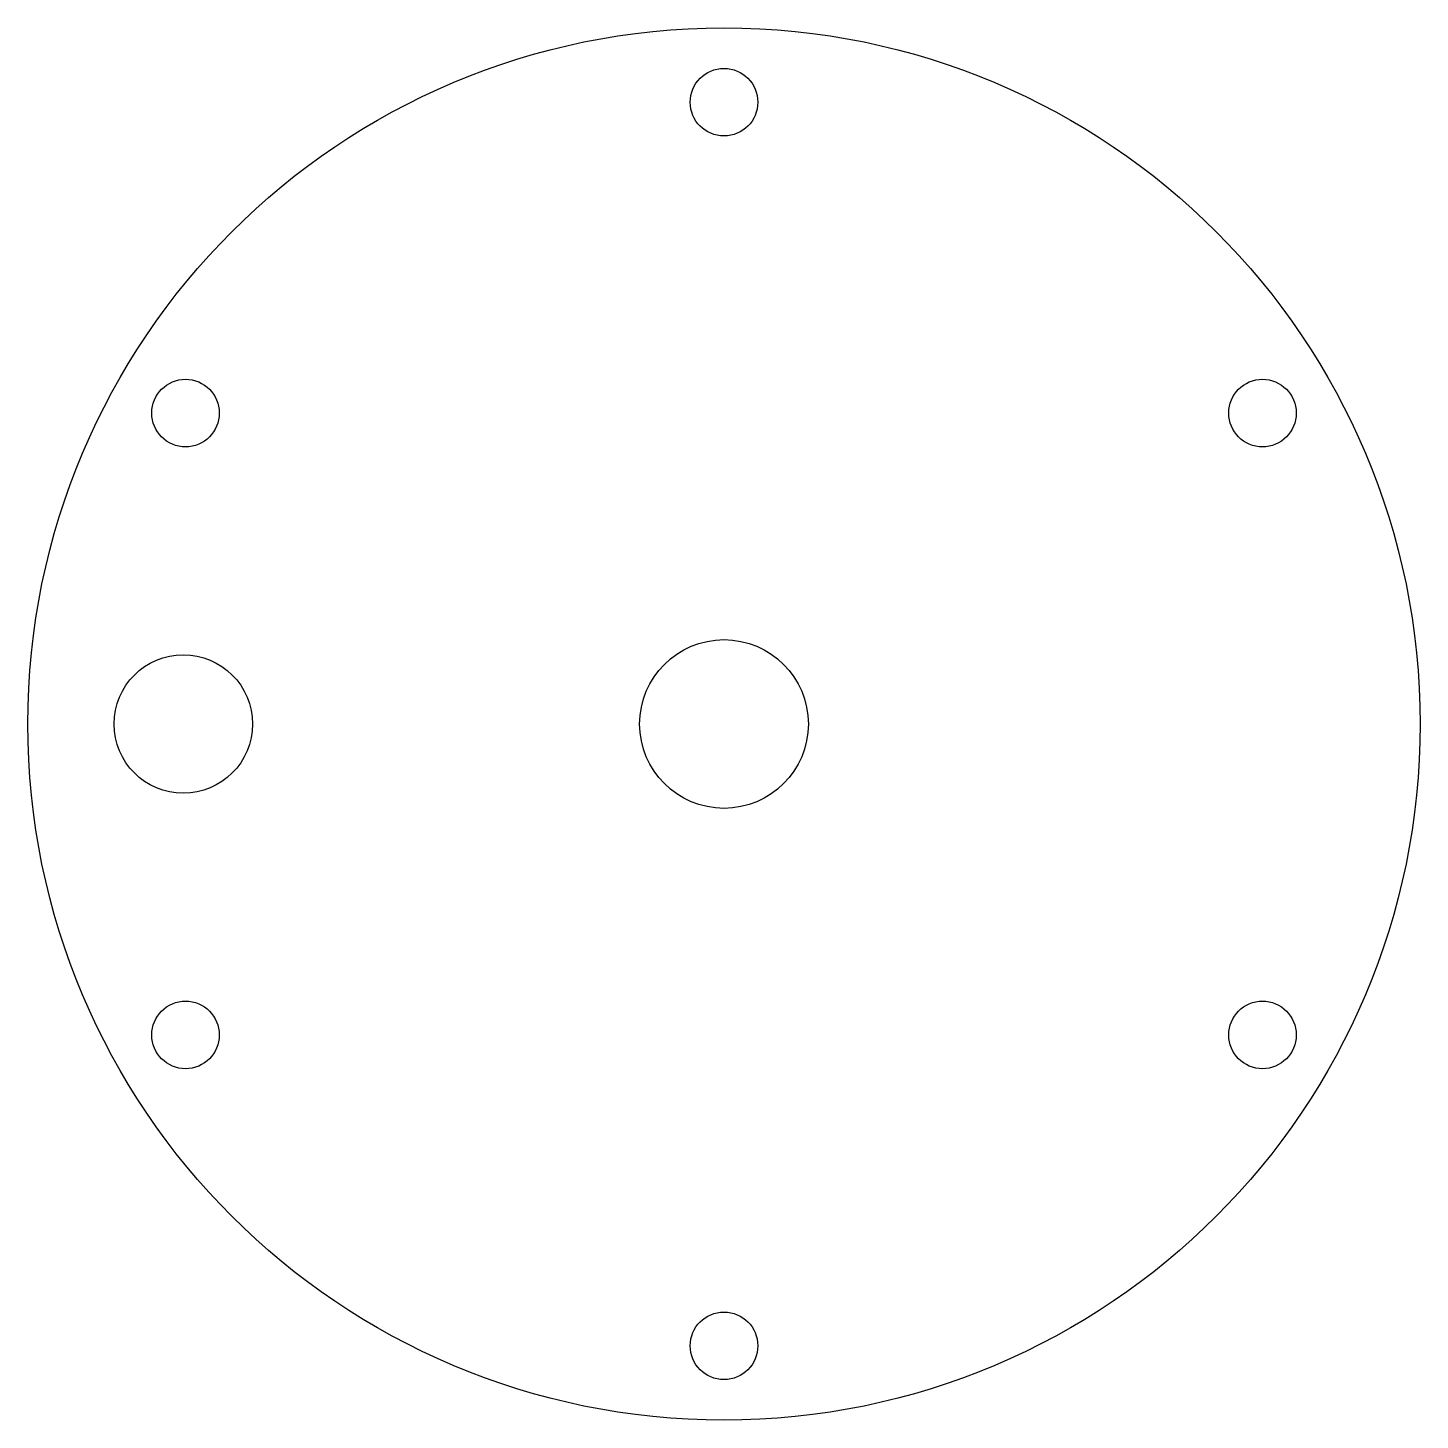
# Model space of a CAD drawing. Header units: inches. Extents: x -1.29 to 1.29, y -1.29 to 1.29.
import ezdxf

# ---------------------------------------------------------------- set-up
doc = ezdxf.new("R2010")
doc.units = ezdxf.units.IN
doc.header["$MEASUREMENT"] = 0

msp = doc.modelspace()

# ---------------------------------------------------------------- linework, layer by layer
for centre, radius in [((0, 0), 1.2875), ((0, 1.15), 0.0625), ((-0.9959, 0.575), 0.0625), ((0.9959, 0.575), 0.0625), ((0, 0), 0.156), ((-1, 0), 0.128), ((-0.9959, -0.575), 0.0625), ((0.9959, -0.575), 0.0625), ((0, -1.15), 0.0625)]:
    msp.add_circle(centre, radius)

doc.saveas('drawing.dxf')
